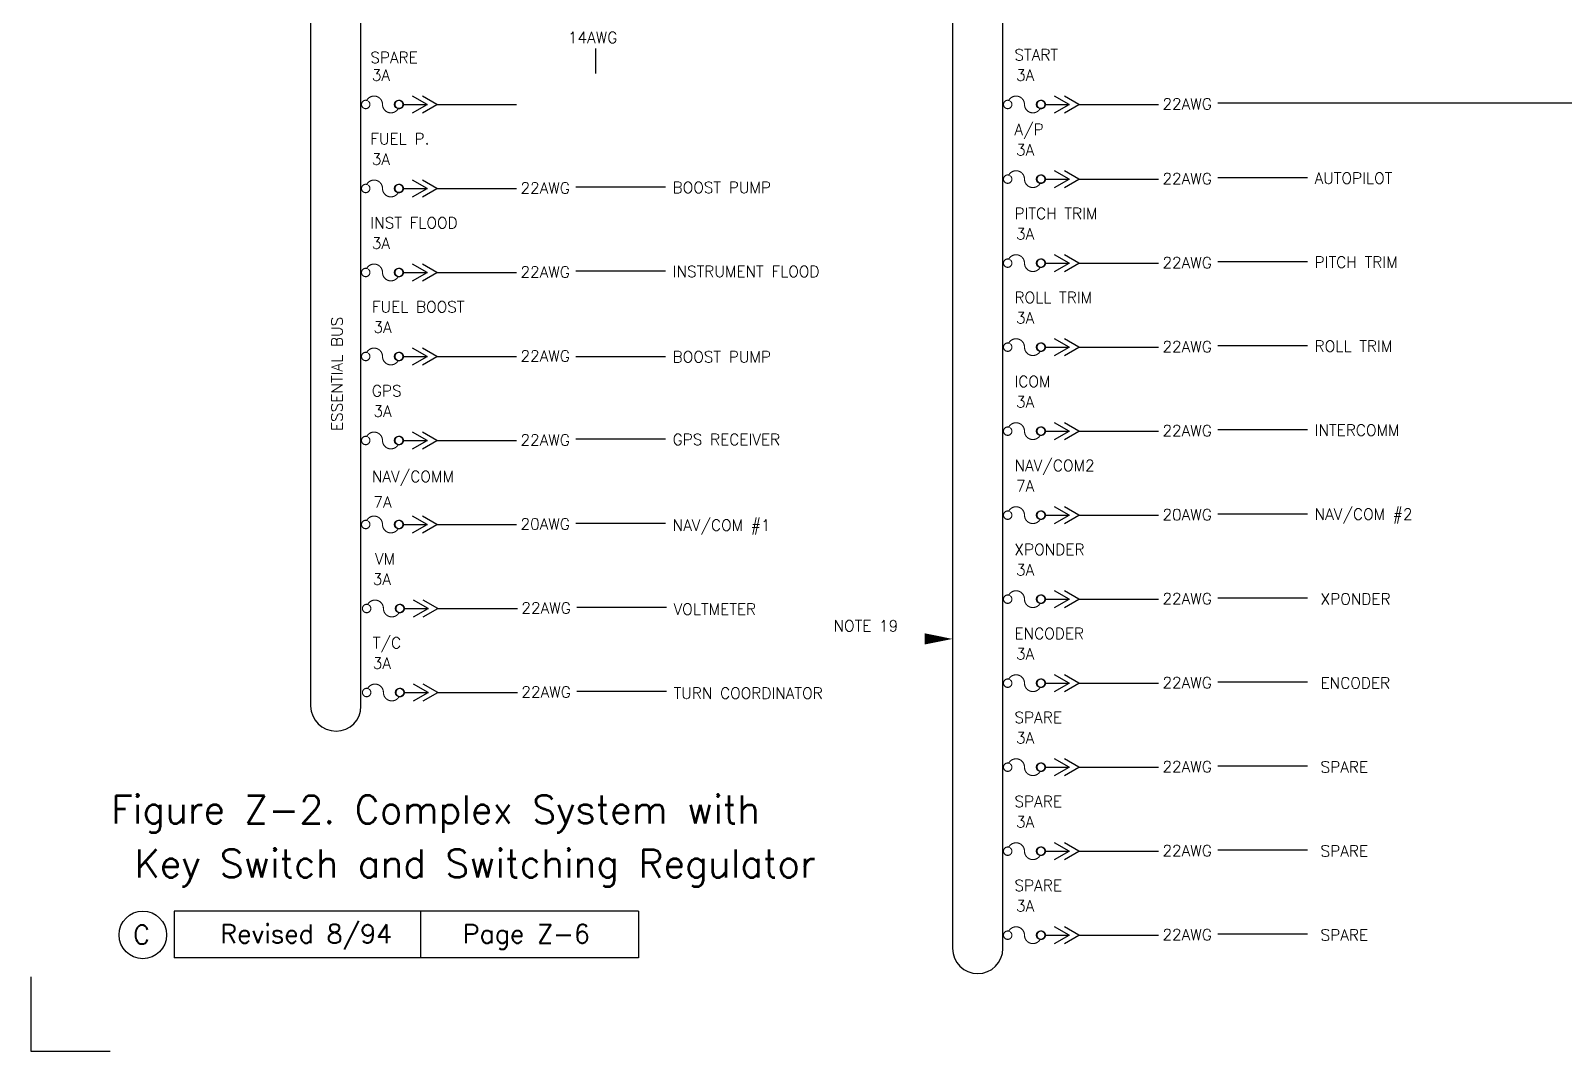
# Model space of a CAD drawing. Extents: x -0.4 to 31.2, y -19.7 to 25.2.
# Drawn here: x -0.43 to 7.79, y -0.14 to 5.33 of the extents above; entities that cross this region are included whole.
import ezdxf
from ezdxf.enums import TextEntityAlignment as Align

# ---------------------------------------------------------------- set-up
doc = ezdxf.new("R2010")
doc.units = 0
doc.header["$LTSCALE"] = 0.5
doc.layers.get('0').update_dxf_attribs({"linetype": 'CONTINUOUS'})
doc.styles.get("Standard").update_dxf_attribs({"font": 'ROMANS'})

# ---------------------------------------------------------------- blocks, each defined once
blk = doc.blocks.new('BBCP')
at = {"color": 0}
for p, q in [((0.2299438525270645, 0), (0.3566964805031532, 0)), ((0.3552276689481992, 0), (0.2769986337626751, 0.04516555452281068)), ((0.2769986337626751, -0.04516555452281068), (0.3552276689481992, 0)), ((0.4073033976368174, 0), (0.3290743624512933, 0.04516555452281068)), ((0.3290743624512933, -0.04516555452281068), (0.4073033976368174, 0)), ((0.4073033976368174, 0), (0.8337464384351927, 0))]:
    blk.add_line(p, q, dxfattribs=at)
at = {"color": 0, "const_width": 0.006000000000000001}
for points in [[(0.0366770296984944, 0.01951044453741702, 39.33880835951041), (0.03859916624609294, 0.01827240556744414, 39.33880835951041)], [(0.2007194449185601, -0.02012461179749891, -0.7914183192462256), (0.1154702213235623, 0, 0.7914183192462259), (0.03022099772856457, 0.02012461179749891, 0.7914183192462259)], [(0.2166770296984906, 0.01951044453741702, 39.33880835951041), (0.21859916624609, 0.01827240556744414, 39.33880835951041)]]:
    blk.add_lwpolyline(points, format="xyb", dxfattribs=at)
at = {"color": 0}
blk.add_circle((0.2025000000000023, 0), 0.02249999999999979, dxfattribs=at)
blk = doc.blocks.new('CORNERS')
at = {"color": 0}
blk.add_lwpolyline([(0, 0.3987211017965544), (0, 0), (0.425665073958846, 0)], dxfattribs=at)
blk = doc.blocks.new('REVC')
at = {"color": 0}
blk.add_circle((0, 0), 0.1273742171538819, dxfattribs=at)
blk.add_text('C', height=0.1, dxfattribs=at).set_placement((-0.006911195821046101, -0.04833737590551562), align=Align.CENTER)

msp = doc.modelspace()

# ---------------------------------------------------------------- linework, layer by layer
at = {"color": 0}
for p, q in [((2.599710378218011, 5.233342353309488), (2.599710378218011, 5.09887051822356)), ((9.410357376151191, 4.939172728789391), (5.934867744822188, 4.939172728789391)), ((5.012580416504124, 4.532963505973949), (5.139333044480213, 4.532963505973949)), ((5.137864232925259, 4.532963505973949), (5.059635197739735, 4.57812906049676)), ((5.059635197739735, 4.487797951451139), (5.137864232925259, 4.532963505973949)), ((5.189939961613877, 4.532963505973949), (5.111710926428353, 4.57812906049676)), ((5.111710926428353, 4.487797951451139), (5.189939961613877, 4.532963505973949)), ((5.189939961613877, 4.532963505973949), (5.616383002412253, 4.532963505973949)), ((6.415153390539813, 4.539172728789385), (5.934867744822188, 4.539172728789385)), ((2.974347492924666, 4.489172728789383), (2.494061847207041, 4.489172728789383)), ((5.137864232925259, 4.082963505973949), (5.059635197739735, 4.12812906049676)), ((5.189939961613877, 4.082963505973949), (5.111710926428353, 4.12812906049676)), ((2.974347492924666, 4.039172728789381), (2.494061847207041, 4.039172728789381)), ((5.012580416504124, 4.082963505973949), (5.139333044480213, 4.082963505973949)), ((5.059635197739735, 4.037797951451139), (5.137864232925259, 4.082963505973949)), ((5.111710926428353, 4.037797951451139), (5.189939961613877, 4.082963505973949)), ((5.189939961613877, 4.082963505973949), (5.616383002412253, 4.082963505973949)), ((6.415153390539813, 4.089172728789385), (5.934867744822188, 4.089172728789385)), ((5.012580416504124, 3.632963505973949), (5.139333044480213, 3.632963505973949)), ((5.137864232925259, 3.632963505973949), (5.059635197739735, 3.67812906049676)), ((5.059635197739735, 3.587797951451138), (5.137864232925259, 3.632963505973949)), ((5.189939961613877, 3.632963505973949), (5.111710926428353, 3.67812906049676)), ((5.111710926428353, 3.587797951451138), (5.189939961613877, 3.632963505973949)), ((5.189939961613877, 3.632963505973949), (5.616383002412253, 3.632963505973949)), ((6.415153390539813, 3.639172728789385), (5.934867744822188, 3.639172728789385)), ((2.974347492924666, 3.581767086815672), (2.494061847207041, 3.581767086815672)), ((5.137864232925259, 3.182963505973949), (5.059635197739735, 3.22812906049676)), ((5.189939961613877, 3.182963505973949), (5.111710926428353, 3.22812906049676)), ((2.974347492924666, 3.139172728789382), (2.494061847207041, 3.139172728789382)), ((5.012580416504124, 3.182963505973949), (5.139333044480213, 3.182963505973949)), ((5.059635197739735, 3.137797951451138), (5.137864232925259, 3.182963505973949)), ((5.111710926428353, 3.137797951451138), (5.189939961613877, 3.182963505973949)), ((5.189939961613877, 3.182963505973949), (5.616383002412253, 3.182963505973949)), ((6.415153390539813, 3.189172728789385), (5.934867744822188, 3.189172728789385)), ((5.012580416504124, 2.732963505973949), (5.139333044480213, 2.732963505973949)), ((5.137864232925259, 2.732963505973949), (5.059635197739735, 2.778129060496759)), ((5.059635197739735, 2.687797951451138), (5.137864232925259, 2.732963505973949)), ((5.189939961613877, 2.732963505973949), (5.111710926428353, 2.778129060496759)), ((5.111710926428353, 2.687797951451138), (5.189939961613877, 2.732963505973949)), ((5.189939961613877, 2.732963505973949), (5.616383002412253, 2.732963505973949)), ((6.415153390539813, 2.739172728789384), (5.934867744822188, 2.739172728789384)), ((2.974347492924666, 2.689172728789379), (2.494061847207041, 2.689172728789379)), ((5.137864232925259, 2.282963505973949), (5.059635197739735, 2.328129060496759)), ((5.189939961613877, 2.282963505973949), (5.111710926428353, 2.328129060496759)), ((1.576705040103081, 2.232963505973945), (1.70345766807917, 2.232963505973945)), ((1.701988856524216, 2.232963505973945), (1.623759821338692, 2.278129060496756)), ((1.623759821338692, 2.187797951451135), (1.701988856524216, 2.232963505973945)), ((1.754064585212834, 2.232963505973945), (1.67583555002731, 2.278129060496756)), ((1.67583555002731, 2.187797951451135), (1.754064585212834, 2.232963505973945)), ((2.97927801413877, 2.239172728789381), (2.498992368421145, 2.239172728789381)), ((5.012580416504124, 2.282963505973949), (5.139333044480213, 2.282963505973949)), ((5.059635197739735, 2.237797951451138), (5.137864232925259, 2.282963505973949)), ((5.111710926428353, 2.237797951451138), (5.189939961613877, 2.282963505973949)), ((5.189939961613877, 2.282963505973949), (5.616383002412253, 2.282963505973949)), ((6.415153390539813, 2.289172728789384), (5.934867744822188, 2.289172728789384)), ((5.012580416504124, 1.832963505973949), (5.139333044480213, 1.832963505973949)), ((5.137864232925259, 1.832963505973949), (5.059635197739735, 1.87812906049676)), ((5.059635197739735, 1.787797951451138), (5.137864232925259, 1.832963505973949)), ((5.189939961613877, 1.832963505973949), (5.111710926428353, 1.87812906049676)), ((5.111710926428353, 1.787797951451138), (5.189939961613877, 1.832963505973949)), ((5.189939961613877, 1.832963505973949), (5.616383002412253, 1.832963505973949)), ((6.415153390539813, 1.839172728789384), (5.934867744822188, 1.839172728789384)), ((2.97927801413877, 1.789172728789381), (2.498992368421145, 1.789172728789381)), ((5.137864232925259, 1.382963505973949), (5.059635197739735, 1.428129060496759)), ((5.189939961613877, 1.382963505973949), (5.111710926428353, 1.428129060496759)), ((5.012580416504124, 1.382963505973949), (5.139333044480213, 1.382963505973949)), ((5.059635197739735, 1.337797951451138), (5.137864232925259, 1.382963505973949)), ((5.111710926428353, 1.337797951451138), (5.189939961613877, 1.382963505973949)), ((5.189939961613877, 1.382963505973949), (5.616383002412253, 1.382963505973949)), ((6.415153390539813, 1.389172728789384), (5.934867744822188, 1.389172728789384)), ((5.012580416504124, 0.9329635059739487), (5.139333044480213, 0.9329635059739487)), ((5.137864232925259, 0.9329635059739487), (5.059635197739735, 0.9781290604967594)), ((5.059635197739735, 0.887797951451138), (5.137864232925259, 0.9329635059739487)), ((5.189939961613877, 0.9329635059739487), (5.111710926428353, 0.9781290604967594)), ((5.111710926428353, 0.887797951451138), (5.189939961613877, 0.9329635059739487)), ((5.189939961613877, 0.9329635059739487), (5.616383002412253, 0.9329635059739487)), ((6.415153390539813, 0.9391727287893843), (5.934867744822188, 0.9391727287893843)), ((2.829945421620741, 0.611392924333213), (0.3411535023178029, 0.611392924333213)), ((0.3411535023178029, 0.611392924333213), (0.3411535023178029, 0.3609702783802913)), ((1.66110157762902, 0.611392924333213), (1.66110157762902, 0.3609702783802913)), ((2.829945421620741, 0.611392924333213), (2.829945421620741, 0.3609702783802913)), ((5.137864232925259, 0.4829635059739488), (5.059635197739735, 0.5281290604967595)), ((5.189939961613877, 0.4829635059739488), (5.111710926428353, 0.5281290604967595)), ((5.012580416504124, 0.4829635059739488), (5.139333044480213, 0.4829635059739488)), ((5.059635197739735, 0.4377979514511381), (5.137864232925259, 0.4829635059739488)), ((5.111710926428353, 0.4377979514511381), (5.189939961613877, 0.4829635059739488)), ((5.189939961613877, 0.4829635059739488), (5.616383002412253, 0.4829635059739488)), ((6.415153390539813, 0.4891727287893843), (5.934867744822188, 0.4891727287893843)), ((2.829945421620741, 0.3609702783802913), (0.3411535023178029, 0.3609702783802913))]:
    msp.add_line(p, q, dxfattribs=at)
msp.add_lwpolyline([(4.78263656397706, 0.4119878823878409), (4.78263656397706, 8.618270387223347, 0.1629412427891178), (4.755426915049713, 8.699548878826938, -0.6474322707957655), (4.535433936275207, 8.693337977903944, 0.1484864543589288), (4.512638291977335, 8.618270387223347), (4.512638291977335, 0.4119878823878409, 1)], format="xyb", close=True, dxfattribs=at)
for points, format in [([(1.133820687098851, 5.508135788863817, 0.2551766292028889), (1.071832394362188, 5.394583230606832), (1.071832394362188, 1.709538206093701, 0.414213562373095), (1.208631518842045, 1.57633905857384, 0.414213562373095), (1.341830666361913, 1.709538206093708), (1.341830666361913, 5.394583230606832, 1)], "xyb"), ([(3.970434000976997, 2.070010140996004, 0, 0, 0), (4.512638291977335, 2.070010140996004, 0, 0.06, 0), (4.363165468930682, 2.070010140996004, 0.06, 0.06, 0)], "xyseb")]:
    msp.add_lwpolyline(points, format=format, dxfattribs=at)
at = {"color": 0, "const_width": 0.006000000000000001}
for points in [[(4.819313593675554, 4.552473950511366, 39.33880835951041), (4.821235730223153, 4.551235911541394, 39.33880835951041)], [(4.98335600889562, 4.512838894176451, -0.7914183192462256), (4.898106785300622, 4.532963505973949, 0.7914183192462259), (4.812857561705624, 4.553088117771448, 0.7914183192462259)], [(4.99931359367555, 4.552473950511366, 39.33880835951041), (5.00123573022315, 4.551235911541394, 39.33880835951041)], [(4.98335600889562, 4.06283889417645, -0.7914183192462256), (4.898106785300622, 4.082963505973949, 0.7914183192462259), (4.812857561705624, 4.103088117771448, 0.7914183192462259)], [(4.819313593675554, 4.102473950511366, 39.33880835951041), (4.821235730223153, 4.101235911541393, 39.33880835951041)], [(4.99931359367555, 4.102473950511366, 39.33880835951041), (5.00123573022315, 4.101235911541393, 39.33880835951041)], [(4.819313593675554, 3.652473950511366, 39.33880835951041), (4.821235730223153, 3.651235911541393, 39.33880835951041)], [(4.98335600889562, 3.61283889417645, -0.7914183192462256), (4.898106785300622, 3.632963505973949, 0.7914183192462259), (4.812857561705624, 3.653088117771448, 0.7914183192462259)], [(4.99931359367555, 3.652473950511366, 39.33880835951041), (5.00123573022315, 3.651235911541393, 39.33880835951041)], [(4.819313593675554, 3.202473950511366, 39.33880835951041), (4.821235730223153, 3.201235911541393, 39.33880835951041)], [(4.98335600889562, 3.16283889417645, -0.7914183192462256), (4.898106785300622, 3.182963505973949, 0.7914183192462259), (4.812857561705624, 3.203088117771448, 0.7914183192462259)], [(4.99931359367555, 3.202473950511366, 39.33880835951041), (5.00123573022315, 3.201235911541393, 39.33880835951041)], [(4.819313593675554, 2.752473950511366, 39.33880835951041), (4.821235730223153, 2.751235911541393, 39.33880835951041)], [(4.98335600889562, 2.71283889417645, -0.7914183192462256), (4.898106785300622, 2.732963505973949, 0.7914183192462259), (4.812857561705624, 2.753088117771448, 0.7914183192462259)], [(4.99931359367555, 2.752473950511366, 39.33880835951041), (5.00123573022315, 2.751235911541393, 39.33880835951041)], [(4.819313593675554, 2.302473950511366, 39.33880835951041), (4.821235730223153, 2.301235911541393, 39.33880835951041)], [(4.98335600889562, 2.26283889417645, -0.7914183192462256), (4.898106785300622, 2.282963505973949, 0.7914183192462259), (4.812857561705624, 2.303088117771448, 0.7914183192462259)], [(4.99931359367555, 2.302473950511366, 39.33880835951041), (5.00123573022315, 2.301235911541393, 39.33880835951041)], [(1.547480632494577, 2.212838894176446, -0.7914183192462256), (1.462231408899579, 2.232963505973945, 0.7914183192462259), (1.376982185304581, 2.253088117771444, 0.7914183192462259)], [(1.563438217274507, 2.252473950511362, 39.33880835951041), (1.565360353822107, 2.251235911541389, 39.33880835951041)], [(4.819313593675554, 1.852473950511366, 39.33880835951041), (4.821235730223153, 1.851235911541393, 39.33880835951041)], [(4.98335600889562, 1.81283889417645, -0.7914183192462256), (4.898106785300622, 1.832963505973949, 0.7914183192462259), (4.812857561705624, 1.853088117771448, 0.7914183192462259)], [(4.99931359367555, 1.852473950511366, 39.33880835951041), (5.00123573022315, 1.851235911541393, 39.33880835951041)], [(4.819313593675554, 1.402473950511366, 39.33880835951041), (4.821235730223153, 1.401235911541393, 39.33880835951041)], [(4.98335600889562, 1.36283889417645, -0.7914183192462256), (4.898106785300622, 1.382963505973949, 0.7914183192462259), (4.812857561705624, 1.403088117771448, 0.7914183192462259)], [(4.99931359367555, 1.402473950511366, 39.33880835951041), (5.00123573022315, 1.401235911541393, 39.33880835951041)], [(4.819313593675554, 0.9524739505113657, 39.33880835951041), (4.821235730223153, 0.9512359115413929, 39.33880835951041)], [(4.98335600889562, 0.9128388941764498, -0.7914183192462256), (4.898106785300622, 0.9329635059739487, 0.7914183192462259), (4.812857561705624, 0.9530881177714476, 0.7914183192462259)], [(4.99931359367555, 0.9524739505113657, 39.33880835951041), (5.00123573022315, 0.9512359115413929, 39.33880835951041)], [(4.819313593675554, 0.5024739505113658, 39.33880835951041), (4.821235730223153, 0.5012359115413929, 39.33880835951041)], [(4.98335600889562, 0.4628388941764499, -0.7914183192462256), (4.898106785300622, 0.4829635059739488, 0.7914183192462259), (4.812857561705624, 0.5030881177714477, 0.7914183192462259)], [(4.99931359367555, 0.5024739505113658, 39.33880835951041), (5.00123573022315, 0.5012359115413929, 39.33880835951041)]]:
    msp.add_lwpolyline(points, format="xyb", dxfattribs=at)
at = {"color": 0}
for centre in [(4.985136563977062, 4.532963505973949), (4.985136563977062, 4.082963505973949), (4.985136563977062, 3.632963505973949), (4.985136563977062, 3.182963505973949), (4.985136563977062, 2.732963505973949), (4.985136563977062, 2.282963505973949), (1.549261187576019, 2.232963505973945), (4.985136563977062, 1.832963505973949), (4.985136563977062, 1.382963505973949), (4.985136563977062, 0.9329635059739487), (4.985136563977062, 0.4829635059739488)]:
    msp.add_circle(centre, 0.02249999999999979, dxfattribs=at)

# ---------------------------------------------------------------- block references
for name, p in [('CORNERS', (-0.4283844408829064, -0.1390297216197087)), ('BBCP', (1.341830666361913, 4.932963505973946)), ('BBCP', (4.78263656397706, 4.932963505973948)), ('BBCP', (1.341830666361913, 4.482963505973944)), ('BBCP', (1.341830666361913, 4.032963505973945)), ('BBCP', (1.341830666361913, 3.582963505973942)), ('BBCP', (1.341830666361913, 3.132963505973943)), ('BBCP', (1.341830666361913, 2.682963505973944)), ('BBCP', (1.346761187576017, 2.232963505973945)), ('BBCP', (1.346761187576017, 1.782963505973946)), ('REVC', (0.1726168849730347, 0.4845739156114033))]:
    msp.add_blockref(name, p, dxfattribs=at)

# ---------------------------------------------------------------- texts
for s, height, p in [('14AWG', 0.05999961599994003, (2.45109850411478, 5.261274895968056)), ('SPARE', 0.06, (1.39188605727507, 5.154246630680341)), ('START', 0.06, (4.844450400669355, 5.169038765129534)), ('3A', 0.06, (1.400274843049552, 5.060077918123428)), ('3A', 0.06, (4.852839186443837, 5.060077918123429)), ('22AWG', 0.05999961599994003, (5.637672494004366, 4.905441356684133)), ('FUEL P.', 0.06, (1.39188605727507, 4.719038765129524)), ('A/P', 0.06, (4.844450400669355, 4.769038765129537)), ('3A', 0.06, (4.852839186443837, 4.660077918123427)), ('3A', 0.06, (1.400274843049552, 4.610077918123422)), ('22AWG', 0.05999961599994003, (5.637672494004366, 4.50544135668413)), ('AUTOPILOT', 0.06, (6.453151679412147, 4.508425250103262)), ('22AWG', 0.05999961599994003, (2.196866596389219, 4.455441356684129)), ('BOOST PUMP', 0.06, (3.012345781797, 4.45842525010326)), ('PITCH TRIM', 0.06, (4.844450400669355, 4.319038765129537)), ('INST FLOOD', 0.06, (1.39188605727507, 4.269038765129529)), ('3A', 0.06, (1.400274843049552, 4.160077918123426)), ('3A', 0.06, (4.852839186443837, 4.210077918123427)), ('22AWG', 0.05999961599994003, (5.637672494004366, 4.05544135668413)), ('PITCH TRIM', 0.06, (6.453151679412147, 4.058425250103261)), ('22AWG', 0.05999961599994003, (2.196866596389219, 4.005441356684128)), ('INSTRUMENT FLOOD', 0.06, (3.012345781797, 4.008425250103257)), ('FUEL BOOST', 0.06, (1.400426820256538, 3.819038765129526)), ('ROLL TRIM', 0.06, (4.844450400669355, 3.869038765129536)), ('3A', 0.06, (4.852839186443837, 3.760077918123427)), ('3A', 0.06, (1.40881560603102, 3.710077918123424)), ('22AWG', 0.05999961599994003, (5.637672494004366, 3.60544135668413)), ('ROLL TRIM', 0.06, (6.453151679412147, 3.608425250103261)), ('22AWG', 0.05999961599994003, (2.196866596389219, 3.555441356684129)), ('BOOST PUMP', 0.06, (3.012345781797, 3.551019608129549)), ('ICOM', 0.06, (4.844450400669355, 3.419038765129536)), ('GPS', 0.06, (1.400426820256538, 3.36903876512953)), ('3A', 0.06, (1.40881560603102, 3.260077918123424)), ('3A', 0.06, (4.852839186443837, 3.310077918123427)), ('22AWG', 0.05999961599994003, (5.637672494004366, 3.15544135668413)), ('INTERCOMM', 0.06, (6.453151679412147, 3.158425250103261)), ('22AWG', 0.05999961599994003, (2.196866596389219, 3.105441356684127)), ('GPS RECEIVER', 0.06, (3.012345781797, 3.108425250103259)), ('NAV/COMM', 0.06, (1.400426820256538, 2.910117839742965)), ('NAV/COM2', 0.06, (4.844450400669355, 2.969038765129536)), ('7A', 0.06, (4.852839186443837, 2.860077918123427)), ('7A', 0.06, (1.40881560603102, 2.7736691272137)), ('20AWG', 0.05999961599994003, (2.196866596389219, 2.655441356684128)), ('NAV/COM #1', 0.06, (3.012345781797, 2.649504324716694)), ('20AWG', 0.05999961599994003, (5.637672494004366, 2.70544135668413)), ('NAV/COM #2', 0.06, (6.453151679412147, 2.708425250103261)), ('XPONDER', 0.06, (4.844450400669355, 2.519038765129536)), ('VM', 0.06, (1.416788786974821, 2.469038765129532)), ('3A', 0.06, (4.852839186443837, 2.410077918123426)), ('3A', 0.06, (1.405205364263656, 2.36007791812343)), ('22AWG', 0.05999961599994003, (5.637672494004366, 2.25544135668413)), ('XPONDER', 0.06, (6.484909776506005, 2.254139848383617)), ('22AWG', 0.05999961599994003, (2.201797117603323, 2.20544135668413)), ('VOLTMETER', 0.06, (3.017276303011104, 2.199504324716695)), ('NOTE 19', 0.05999999999994, (3.874122790684004, 2.109856402965054)), ('T/C', 0.06, (1.405357341470642, 2.01903876512953)), ('ENCODER', 0.06, (4.844450400669355, 2.069038765129536)), ('3A', 0.06, (4.852839186443837, 1.960077918123427)), ('3A', 0.06, (1.405205364263656, 1.910077918123427)), ('22AWG', 0.05999961599994003, (2.201797117603323, 1.75544135668413)), ('TURN COORDINATOR', 0.06, (3.017276303011104, 1.749504324716696)), ('22AWG', 0.05999961599994003, (5.637672494004366, 1.80544135668413)), ('ENCODER', 0.06, (6.484909776506005, 1.804139848383618)), ('SPARE', 0.06, (4.844450400669355, 1.619038765129536)), ('3A', 0.06, (4.852839186443837, 1.510077918123427)), ('22AWG', 0.05999961599994003, (5.637672494004366, 1.35544135668413)), ('SPARE', 0.06, (6.484909776506005, 1.354139848383618)), ('SPARE', 0.06, (4.844450400669355, 1.169038765129536)), ('3A', 0.06, (4.852839186443837, 1.060077918123427)), ('22AWG', 0.05999961599994003, (5.637672494004366, 0.9054413566841297)), ('SPARE', 0.06, (6.484909776506005, 0.9041398483836176)), ('SPARE', 0.06, (4.844450400669355, 0.719038765129536)), ('3A', 0.06, (4.852839186443837, 0.6100779181234266)), ('22AWG', 0.05999961599994003, (5.637672494004366, 0.4554413566841298)), ('SPARE', 0.06, (6.484909776506005, 0.4541398483836177))]:
    msp.add_text(s, height=height, dxfattribs=at).set_placement(p)
msp.add_text('ESSENTIAL BUS', height=0.05999999999994002, rotation=90, dxfattribs=at).set_placement((1.243289351811056, 3.489513449630201), align=Align.CENTER)
for s, height, p in [('Figure Z-2. Complex System with', 0.15, (3.48044940411812, 1.081675512533419)), ('Key Switch and Switching Regulator', 0.15, (3.779464146882779, 0.7911519606252015)), ('Revised 8/94    Page Z-6', 0.1, (2.568699502125622, 0.4404577570261523))]:
    msp.add_text(s, height=height, dxfattribs=at).set_placement(p, align=Align.RIGHT)

doc.saveas('drawing.dxf')
